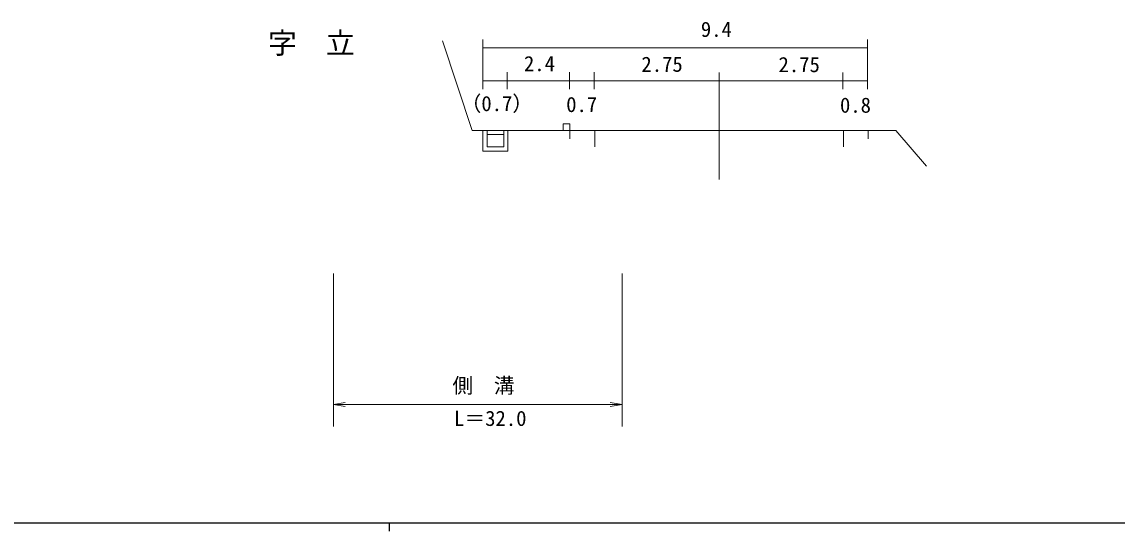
# Model space of a CAD drawing. Units: millimetres, scale not verified. Extents: x 40000 to 680000, y 20000 to 380000.
# Drawn here: x 223674 to 355869, y 204000 to 265486 of the extents above; entities that cross this region are included whole.
import ezdxf
from ezdxf.enums import TextEntityAlignment as Align

# ---------------------------------------------------------------- set-up
doc = ezdxf.new("R2010")
doc.units = ezdxf.units.MM
doc.header["$LTSCALE"] = 1000
for name, color, linetype, lineweight in [('M-BMK-HTXT', 7, 'Continuous', 13), ('M-STR-STR3', 7, 'Continuous', 13), ('M-TTL-BAND', 7, 'Continuous', 25)]:
    doc.layers.add(name, color=color, linetype=linetype, lineweight=lineweight)
doc.styles.add('ＭＳ ゴシック', font='')
doc.styles.get('ＭＳ ゴシック').set_extended_font_data('MS Gothic')

# ---------------------------------------------------------------- blocks, each defined once
blk = doc.blocks.new('open_arrow')
at = {"color": 0, "linetype": 'Continuous', "lineweight": -2}
blk.add_lwpolyline([(7.5, 1.25), (0, 0), (7.5, -1.25)], dxfattribs=at)

msp = doc.modelspace()

# ---------------------------------------------------------------- linework, layer by layer
at = {"layer": 'M-BMK-HTXT'}
for p, q in [((274430, 263201), (278003, 252383)), ((279304, 257369), (279304, 263369)), ((325752, 263369), (325752, 257369)), ((325752, 262369), (279328, 262369)), ((282252, 257369), (282252, 259414)), ((289752, 259414), (289752, 257369)), ((292752, 259414), (292752, 257369)), ((307828, 246457), (307828, 259383)), ((322752, 259369), (322752, 257369)), ((325752, 258369), (279328, 258369)), ((289828, 253190), (289016, 253190)), ((289016, 252383), (289016, 253190)), ((289828, 251383), (289828, 253190)), ((325828, 252383), (278003, 252383)), ((279328, 252383), (281828, 252383)), ((279328, 249883), (279328, 252383)), ((279828, 252383), (279828, 250383)), ((279828, 251902), (281828, 251902)), ((281828, 250383), (281828, 252383)), ((282328, 252383), (282328, 249883)), ((292828, 252383), (292828, 250383)), ((322828, 252383), (322828, 250383)), ((325828, 251383), (325828, 252383)), ((329167, 252383), (325828, 252383)), ((329167, 252383), (332856, 248066)), ((282328, 249883), (279328, 249883)), ((279828, 250383), (281828, 250383))]:
    msp.add_line(p, q, dxfattribs=at)
at = {"layer": 'M-STR-STR3'}
for p, q in [((261266, 235109), (261266, 216647)), ((296137, 235109), (296137, 216647)), ((261266, 219307), (296137, 219307))]:
    msp.add_line(p, q, dxfattribs=at)
at = {"layer": 'M-TTL-BAND'}
for p, q in [((40000, 205000), (579000, 205000)), ((268000, 205000), (268000, 204000))]:
    msp.add_line(p, q, dxfattribs=at)

# ---------------------------------------------------------------- block references
at = {"layer": 'M-STR-STR3', "xscale": 193, "yscale": 193}
msp.add_blockref('open_arrow', (261266, 219307), dxfattribs=at)
at = {"layer": 'M-STR-STR3', "xscale": 193, "yscale": 193, "rotation": 180}
msp.add_blockref('open_arrow', (296137, 219307), dxfattribs=at)

# ---------------------------------------------------------------- texts
at = {"layer": 'M-BMK-HTXT', "style": 'ＭＳ ゴシック'}
msp.add_text('字\u3000立', height=2566, dxfattribs=at).set_placement((253364, 264221), align=Align.TOP_LEFT)
for s, p in [('9.4', (305630, 263126)), ('2.4', (284277, 258985)), ('2.75', (298451, 258906)), ('2.75', (315002, 258869)), ('（0.7）', (276632, 254161)), ('0.7', (289373, 254048)), ('0.8', (322420, 253969))]:
    msp.add_text(s, height=1833, dxfattribs=at).set_placement(p, align=Align.BOTTOM_LEFT)
at = {"layer": 'M-STR-STR3', "style": 'ＭＳ ゴシック'}
for s, p in [('側\u3000溝', (275642, 222492)), ('L＝32.0', (275844, 218531))]:
    msp.add_text(s, height=1833, dxfattribs=at).set_placement(p, align=Align.TOP_LEFT)

doc.saveas('drawing.dxf')
